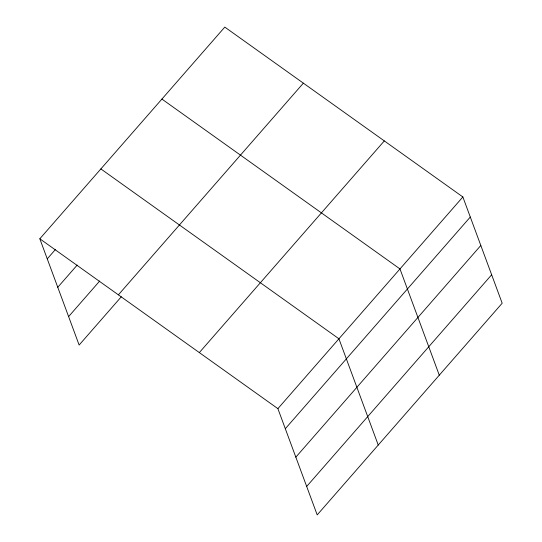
<?xml version="1.0" encoding="UTF-8"?>
<svg xmlns="http://www.w3.org/2000/svg" width="542" height="542" viewBox="0 0 542 542"><rect width="100%" height="100%" fill="white"/><g stroke="black" fill="none" stroke-linecap="round" stroke-linejoin="round"><path stroke-width="0.81" d="M39.823 238.785L224.801 27.1L462.868 196.963L502.177 303.215L317.199 514.9L277.89 408.648L39.823 238.785L79.132 345.037L121.306 296.772M47.249 258.859L55.575 249.334M57.77 287.294L77.194 265.072M68.61 316.596L99.687 281.034M118.386 294.841L303.364 83.156M199.327 352.591L384.305 140.906M277.89 408.648L462.868 196.963M285.316 428.722L470.293 217.037M295.837 457.157L480.815 245.472M306.677 486.459L491.655 274.774M161.909 99.071L399.976 268.934L439.284 375.186M100.866 168.928L338.933 338.791L378.241 445.043"/></g></svg>
